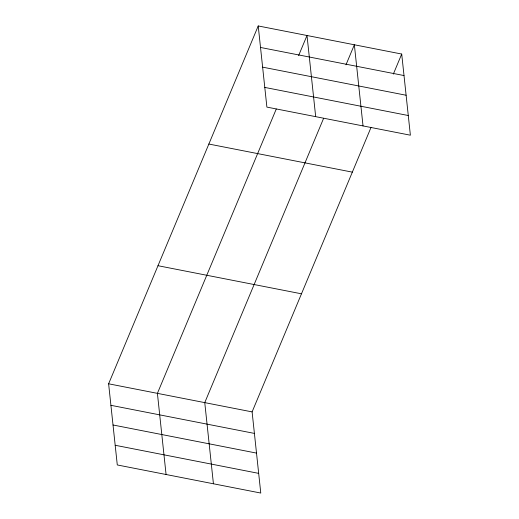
<?xml version="1.0" encoding="UTF-8"?>
<svg xmlns="http://www.w3.org/2000/svg" width="519" height="519" viewBox="0 0 519 519"><rect width="100%" height="100%" fill="white"/><g stroke="black" fill="none" stroke-linecap="round" stroke-linejoin="round"><path stroke-width="0.78" d="M370.968 127.577L252.111 411.898L260.778 493.05L117.288 464.953L108.62 383.801L258.222 25.95L401.712 54.047L410.38 135.2L266.889 107.102L258.222 25.95M276.27 109.029L157.406 393.357L166.074 474.502M298.626 55.559L307.008 35.506L315.682 116.652M323.622 118.306L204.758 402.627L213.426 483.779M345.972 64.83L354.36 44.777L363.034 125.929M393.324 74.1L401.712 54.047M260.519 47.463L404.009 75.56M262.62 67.146L406.111 95.243M264.787 87.419L408.278 115.523M208.852 144.042L352.343 172.139M157.984 265.709L301.474 293.812M108.62 383.801L252.111 411.898M110.917 405.313L254.407 433.41M113.019 424.99L256.509 453.093M115.186 445.27L258.676 473.367"/></g></svg>
